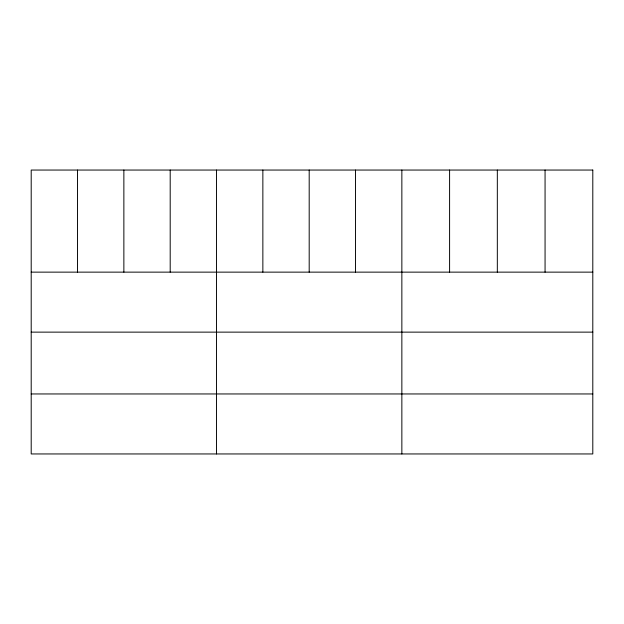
<?xml version="1.0" encoding="UTF-8"?>
<svg xmlns="http://www.w3.org/2000/svg" width="624" height="624" viewBox="0 0 624 624"><rect width="100%" height="100%" fill="white"/><g stroke="black" fill="none" stroke-linecap="round" stroke-linejoin="round"><path stroke-width="0.94" d="M31.2 272.134L592.8 272.134M31.2 332.132L592.8 332.132M31.2 393.955L592.8 393.955M545.064 170.048L545.064 272.134M497.328 170.048L497.328 272.134M449.592 170.048L449.592 272.134M401.856 170.048L401.856 453.952M355.524 170.048L355.524 272.134M309.192 170.048L309.192 272.134M262.86 170.048L262.86 272.134M216.528 170.048L216.528 453.952M170.196 170.048L170.196 272.134M123.864 170.048L123.864 272.134M77.532 170.048L77.532 272.134M592.8 170.048L31.2 170.048L31.2 453.952L592.8 453.952L592.8 170.048"/></g></svg>
